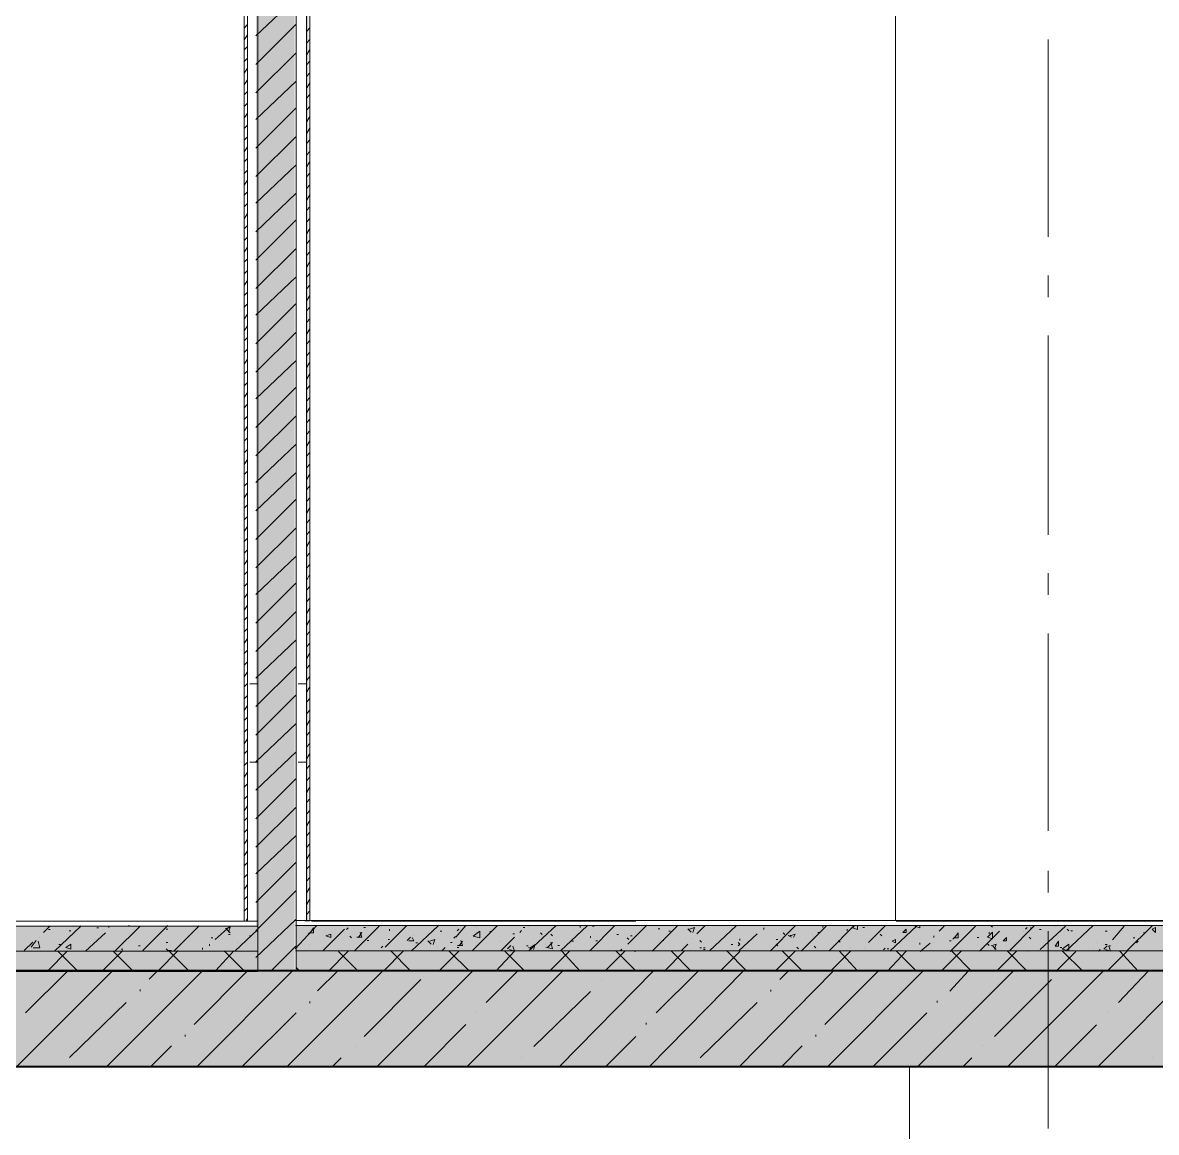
# Model space of a CAD drawing. Header units: millimetres. Extents: x -135211 to 49383, y -8033 to 228499.
# Drawn here: x -20539 to -17669, y 48117 to 50926 of the extents above; entities that cross this region are included whole.
import ezdxf

# ---------------------------------------------------------------- set-up
doc = ezdxf.new("R2010")
doc.units = ezdxf.units.MM
doc.layers.add('PDF _Геометрия', color=7, linetype='Continuous', true_color=0x1d1d1d)
doc.layers.add('PDF _Сплошная заливка', color=7, linetype='Continuous', true_color=0xffffff)

msp = doc.modelspace()

# ---------------------------------------------------------------- hatches: boundary and pattern name
at = {"layer": 'PDF _Сплошная заливка', "transparency": 33554559}
h = msp.add_hatch(color=256, dxfattribs=at)
h.paths.add_polyline_path([(-19977.2, 52044.5), (-19977.2, 52534), (-19978.2, 52534), (-19978.2, 52044.5)])
h.paths.add_polyline_path([(-19977.2, 51845.5), (-19978.2, 51845.5), (-19978.2, 48653.8), (-19977.2, 48653.8)])
h = msp.add_hatch(color=256, dxfattribs=at)
h.paths.add_polyline_path([(-19850.3, 52044.5), (-19850.3, 52534.8), (-19948.6, 52534.8), (-19948.6, 52044.5)])
h.paths.add_polyline_path([(-19850.3, 51845.5), (-19948.6, 51845.5), (-19948.6, 48526.8), (-19850.3, 48526.8)])
h = msp.add_hatch(color=256, dxfattribs=at)
h.paths.add_polyline_path([(-19816.4, 52044.5), (-19816.4, 52534.6), (-19820.3, 52534.6), (-19820.3, 52044.5)])
h.paths.add_polyline_path([(-19816.4, 51845.5), (-19820.3, 51845.5), (-19820.3, 48653.8), (-19816.4, 48653.8)])
h = msp.add_hatch(color=256, dxfattribs=at)
h.paths.add_polyline_path([(-65546.2, 48285.5), (-65546.2, 48526.4), (-101294, 48526.4), (-101294, 48285.5)])
h.paths.add_polyline_path([(146.8, 48285.5), (146.8, 48526.4), (-22999.7, 48526.4), (-22999.7, 48285.5)])
h.paths.add_polyline_path([(-23351, 48285.5), (-23351, 48526.4), (-26352.2, 48526.4), (-26352.2, 48285.5)])
h.paths.add_polyline_path([(-26398.8, 48285.5), (-26398.8, 48526.4), (-44097.3, 48526.4), (-44097.3, 48285.5)])
h.paths.add_polyline_path([(-45350.3, 48285.5), (-45350.3, 48526.4), (-50899.8, 48526.4), (-50899.8, 48285.5)])
h.paths.add_polyline_path([(-50950.6, 48285.5), (-50950.6, 48526.4), (-65296.5, 48526.4), (-65296.5, 48285.5)])

# ---------------------------------------------------------------- linework, layer by layer
at = {"layer": 'PDF _Геометрия', "color": 7, "lineweight": 9}
for points in [[(-19964.4, 52123.1), (-19943.6, 52123.1), (-19943.6, 52533.8), (-19943.6, 52042.7), (-19943.6, 51843.7), (-19943.6, 48524.8), (-22894, 48524.8)], [(-21925.8, 48652.1), (-19978.7, 48652.1), (-19978.7, 51844), (-19978.7, 52043), (-19978.7, 52534.1), (-22857.3, 52534.1)], [(-19841.6, 52533.8), (-19820.7, 52533.8), (-19820.7, 52042.7), (-19820.7, 51843.8), (-19820.7, 48651.8), (-19820.7, 50751.5), (-19820.7, 48651.8)], [(-18329.1, 52534.4), (-18329.1, 48652.4)], [(-18328, 48652.3), (-9607.8, 48652.3), (-9607.8, 52534.2), (-18328, 52534.2)], [(149, 51904.4), (149, 50981.6), (149, 48653.3), (149, 48640.7), (-19848.8, 48640.7)], [(-19978.2, 48652), (-19969.9, 48652), (-19969.9, 51843.9), (-19978.2, 51843.9)], [(-19974.1, 48653.1), (-19969.9, 48653.1), (-19969.9, 51844.8), (-19974.1, 51844.8)], [(-19948.6, 48526), (-19847.1, 48526), (-19847.1, 51844.9), (-19948.6, 51844.9), (-19847.1, 51844.9)], [(-19824.9, 48652.8), (-19820.7, 48652.8), (-19820.7, 51844.7), (-19824.9, 51844.7)], [(-19820.3, 48652.7), (-19812, 48652.7), (-19812, 51844.6), (-19820.3, 51844.6)], [(-17943.1, 50383.7), (-17943.1, 50883.2)], [(-19847.1, 49554.7), (-19847.1, 50752.7), (-19847.1, 48653), (-19847.1, 48640.3), (-19847.1, 48576.8), (-19847.1, 48526)], [(-17943.1, 50231.3), (-17943.1, 50286.3)], [(-17943.1, 49630.2), (-17943.1, 50133.9)], [(-17943.1, 49477.8), (-17943.1, 49532.8)], [(-17943.1, 48880.9), (-17943.1, 49380.4)], [(-19943.6, 49252.9), (-19964.4, 49252.9)], [(-19820.7, 49252.9), (-19841.6, 49252.9)], [(-17943.1, 48724.2), (-17943.1, 48779.2)], [(-19943.6, 48524.8), (-19943.6, 48575.6), (-19943.6, 48639.1), (-19943.6, 48651.8), (-22894, 48651.8)], [(149, 48653.3), (-19848.8, 48653.3)], [(-19808.5, 48651.9), (-18987.2, 48651.9)], [(-19943.6, 48639.1), (-22894, 48639.1)], [(-19848.8, 48526.4), (149, 48526.4), (149, 48577.2), (149, 48640.7)], [(-17943.1, 48127.3), (-17943.1, 48626.9)], [(-19943.6, 48575.6), (-22894, 48575.6)], [(149, 48577.2), (-19848.8, 48577.2)], [(-22895.5, 47873.2), (-18294, 47873.2), (-18294, 48283.9), (-18294, 45155.4), (-22895.5, 45155.4)], [(-18294, 48283.9), (-22895.5, 48283.9)]]:
    msp.add_lwpolyline(points, dxfattribs=at)
at = {"layer": 'PDF _Геометрия', "lineweight": 9}
for points in [[(-19948.6, 50892.4), (-19847.1, 50989.7)], [(-19948.6, 50820.4), (-19847.1, 50922)], [(-19948.6, 50748.5), (-19847.1, 50850.1)], [(-19948.6, 50680.7), (-19847.1, 50778.1)], [(-19948.6, 50608.8), (-19847.1, 50710.4)], [(-19948.6, 50536.8), (-19847.1, 50638.4)], [(-19948.6, 50469), (-19847.1, 50566.4)], [(-19948.6, 50397.1), (-19847.1, 50494.5)], [(-19948.6, 50325.1), (-19847.1, 50426.7)], [(-19948.6, 50253.2), (-19847.1, 50354.8)], [(-19948.6, 50185.4), (-19847.1, 50282.8)], [(-19948.6, 50113.4), (-19847.1, 50215.1)], [(-19948.6, 50041.5), (-19847.1, 50143.1)], [(-19948.6, 49973.8), (-19847.1, 50071.2)], [(-19948.6, 49901.8), (-19847.1, 50003.4)], [(-19948.6, 49829.8), (-19847.1, 49931.4)], [(-19948.6, 49762.1), (-19847.1, 49859.5)], [(-19948.6, 49690.2), (-19847.1, 49787.5)], [(-19948.6, 49618.2), (-19847.1, 49719.8)], [(-19948.6, 49546.2), (-19847.1, 49647.8)], [(-19948.6, 49478.5), (-19847.1, 49575.9)], [(-19948.6, 49406.5), (-19847.1, 49508.1)], [(-19948.6, 49334.6), (-19847.1, 49436.1)], [(-19948.6, 49266.9), (-19847.1, 49364.2)], [(-19948.6, 49194.9), (-19847.1, 49296.5)], [(-19948.6, 49122.9), (-19847.1, 49224.5)], [(-19948.6, 49055.2), (-19847.1, 49152.5)], [(-19948.6, 48983.2), (-19847.1, 49080.5)], [(-19948.6, 48911.3), (-19847.1, 49012.9)], [(-19948.6, 48839.3), (-19847.1, 48940.9)], [(-19948.6, 48771.5), (-19847.1, 48868.9)], [(-19948.6, 48699.6), (-19847.1, 48801.2)], [(-19948.6, 48627.7), (-19847.1, 48729.2)], [(-19948.6, 48559.9), (-19847.1, 48657.3)], [(-20486.6, 48623.5), (-20470, 48640.5)], [(-20474.2, 48631), (-20470, 48631)], [(-20458.9, 48576.3), (-20391, 48639.8)], [(-20421.5, 48627.3), (-20417.4, 48627.3)], [(-20351.3, 48635.2), (-20347.2, 48635.2)], [(-20320.9, 48636), (-20320.9, 48640.2)], [(-20305.6, 48576.1), (-20241.9, 48639.5)], [(-20272.4, 48639.8), (-20268.2, 48639.8)], [(-20268.2, 48639.8), (-20268.2, 48639.8)], [(-20235.5, 48577.5), (-20171.7, 48641)], [(-20175.9, 48631.5), (-20171.7, 48631.5)], [(-20155.9, 48576.8), (-20092.7, 48640.3)], [(-20052, 48605.8), (-20013.8, 48639.7)], [(-20026.3, 48632.2), (-20013.8, 48636.5), (-20017.9, 48623.8)], [(-20022.1, 48631.2), (-20013.8, 48622.8)], [(-20002.6, 48575.6), (-19943.6, 48630.7)], [(-19947.7, 48626.4), (-19943.6, 48626.4)], [(-19849.4, 48581.7), (-19794.4, 48640.9)], [(-19816.1, 48618.9), (-19812, 48623.1)], [(-19779.2, 48576.8), (-19724.2, 48631.8)], [(-19772.3, 48640.7), (-19768.1, 48640.7)], [(-19719.6, 48630.8), (-19715.4, 48634.9)], [(-19699.9, 48576.1), (-19636.5, 48639.5)], [(-19692.9, 48611.3), (-19680.3, 48611.3), (-19684.5, 48624)], [(-19688.7, 48610.3), (-19680.3, 48623)], [(-19675.7, 48635.6), (-19671.6, 48635.6)], [(-19621.4, 48586), (-19566.3, 48641)], [(-19610.2, 48631.9), (-19610.2, 48627.7)], [(-19575.1, 48630.6), (-19575.1, 48630.6)], [(-19555, 48576.8), (-19487.3, 48640.4)], [(-19482.7, 48626.5), (-19478.5, 48626.5)], [(-19442.3, 48611.2), (-19417.1, 48640.8)], [(-19438.9, 48627.2), (-19434.7, 48631.4)], [(-19401.7, 48576.6), (-19338.2, 48640.1)], [(-19390.8, 48635.3), (-19390.8, 48635.3)], [(-19390.8, 48623.6), (-19390.8, 48623.6)], [(-19355.7, 48622.3), (-19355.7, 48626.5)], [(-19280.9, 48623.6), (-19276.7, 48627.9)], [(-19272.2, 48636.3), (-19268, 48636.3)], [(-19259.2, 48639.4), (-19259.2, 48639.4)], [(-19256.9, 48577.4), (-19189, 48640.9)], [(-19177.9, 48576.7), (-19110, 48640.2)], [(-19127.6, 48640.4), (-19127.6, 48636.2)], [(-19103.6, 48577.2), (-19039.8, 48640.6)], [(-19096.7, 48639.1), (-19092.5, 48639.1)], [(-19092.5, 48639.1), (-19092.5, 48639.1)], [(-19007.1, 48593.4), (-18960.9, 48640)], [(-18945.7, 48575.8), (-18881.9, 48639.3)], [(-18930, 48632.2), (-18925.8, 48632.2)], [(-18903.7, 48626.8), (-18899.5, 48626.8)], [(-18855.2, 48632.6), (-18846.8, 48624.1)], [(-18850.7, 48631.5), (-18838, 48635.7), (-18842.2, 48623)], [(-18832.8, 48619.6), (-18811.7, 48640.7)], [(-18811.7, 48639.7), (-18811.7, 48639.7)], [(-18800.2, 48576.6), (-18732.8, 48640.1)], [(-18662.6, 48631), (-18662.6, 48635.3)], [(-18646.9, 48576.3), (-18583.6, 48639.8)], [(-18568, 48575.7), (-18504.6, 48639.2)], [(-18526.4, 48623.4), (-18522.2, 48623.4)], [(-18513.4, 48640.3), (-18513.4, 48636.1)], [(-18497.8, 48577.1), (-18434.4, 48640.6)], [(-18452, 48627.1), (-18452, 48631.3)], [(-18438.7, 48635.4), (-18434.4, 48639.6)], [(-18438.3, 48635.3), (-18425.7, 48631.1), (-18425.7, 48639.5)], [(-18412.3, 48636.2), (-18408.1, 48636.2)], [(-18397.7, 48597.6), (-18355.5, 48640)], [(-18344.2, 48575.8), (-18276.5, 48639.3)], [(-18285.3, 48640.4), (-18285.3, 48640.4)], [(-18280.4, 48639.2), (-18267.7, 48635), (-18267.7, 48639.2)], [(-18259, 48634.9), (-18259, 48634.9)], [(-18219, 48627), (-18206.3, 48639.7)], [(-18190.9, 48575.5), (-18127.3, 48639.1)], [(-18116.8, 48576.1), (-18065.9, 48626.8)], [(-18092.2, 48619.6), (-18092.2, 48623.9)], [(-18087.7, 48640.7), (-18083.5, 48636.5)], [(-18057.1, 48640.5), (-18057.1, 48640.5)], [(-18041.8, 48576.3), (-17978.2, 48639.8)], [(-18004.5, 48626.4), (-18004.5, 48626.4)], [(-18000, 48631.5), (-17995.7, 48635.8)], [(-17987, 48635.7), (-17987, 48631.4)], [(-17964.9, 48631.2), (-17960.6, 48631.2)], [(-17962.9, 48579.9), (-17899.2, 48639.2)], [(-17925.5, 48639.4), (-17925.5, 48639.4)], [(-17925.5, 48639.4), (-17925.5, 48639.4)], [(-17897, 48577.1), (-17829, 48640.6)], [(-17894.7, 48631.7), (-17890.4, 48627.4)], [(-17885.9, 48627.3), (-17881.7, 48627.3)], [(-17798.2, 48626.6), (-17793.9, 48626.6)], [(-17779.8, 48605.1), (-17750.1, 48638.9)], [(-17743.7, 48576.9), (-17679.9, 48640.3)], [(-17701.7, 48622.6), (-17697.4, 48622.6)], [(-20535.3, 48577.4), (-20513.9, 48598.5)], [(-20517.6, 48585.8), (-20505.1, 48602.7)], [(-20512.9, 48584.7), (-20496.3, 48584.7), (-20500.5, 48601.6)], [(-20496.3, 48610), (-20496.3, 48610)], [(-20461.2, 48622.4), (-20461.2, 48622.4)], [(-20380.2, 48575.8), (-20329.6, 48622.3)], [(-20355.9, 48605.7), (-20355.9, 48605.7)], [(-20268.2, 48619.7), (-20268.2, 48619.7)], [(-20175.9, 48597.7), (-20171.7, 48597.7)], [(-20066.4, 48597.8), (-20066.4, 48597.8)], [(-20061.8, 48609.4), (-20057.6, 48609.4)], [(-20017.9, 48618.6), (-20013.8, 48618.6)], [(-19996.2, 48598.3), (-19996.2, 48598.3)], [(-19965.3, 48614.9), (-19961.1, 48614.9)], [(-19710.8, 48613.7), (-19706.7, 48609.5)], [(-19667, 48602.7), (-19662.8, 48602.7)], [(-19614.3, 48605.5), (-19610.2, 48605.5)], [(-19565.9, 48602.8), (-19557.5, 48611.3)], [(-19561.3, 48601.8), (-19548.7, 48601.8), (-19552.9, 48610.2)], [(-19548.7, 48614.5), (-19548.7, 48614.5)], [(-19544.1, 48597.4), (-19540, 48597.4)], [(-19513.2, 48602.4), (-19504.9, 48594)], [(-19508.6, 48601.3), (-19496.1, 48605.5), (-19500.3, 48592.8)], [(-19456.4, 48597.7), (-19452.2, 48597.7)], [(-19447.6, 48609.3), (-19443.4, 48613.5)], [(-19438.5, 48590), (-19425.9, 48590), (-19430.1, 48602.7)], [(-19434.3, 48589.1), (-19425.9, 48601.7)], [(-19329.4, 48600.9), (-19329.4, 48600.9)], [(-19327.8, 48577.3), (-19294.3, 48611.1)], [(-19298.5, 48619.6), (-19294.3, 48619.6)], [(-19228.3, 48622.2), (-19224.1, 48618)], [(-19214.6, 48586), (-19197.8, 48581.7), (-19202, 48598.6)], [(-19210.4, 48584.9), (-19197.8, 48597.6)], [(-19202, 48618.8), (-19197.8, 48614.6)], [(-19149.3, 48601.4), (-19145.1, 48601.4)], [(-19101.3, 48613.7), (-19101.3, 48609.5)], [(-19087.9, 48601.9), (-19083.7, 48601.9)], [(-19035.3, 48618.4), (-19031.1, 48618.4)], [(-19008.9, 48609.7), (-19004.7, 48605.4)], [(-19000.2, 48614.9), (-18996, 48614.9)], [(-18987.2, 48622.2), (-18987.2, 48622.2)], [(-18917, 48606.8), (-18917, 48602.5)], [(-18846.8, 48607.2), (-18846.8, 48607.2)], [(-18824.7, 48602.8), (-18820.5, 48598.5)], [(-18728.2, 48589.2), (-18724, 48593.4), (-18728.2, 48597.7)], [(-18726.5, 48577.1), (-18680.1, 48619.5)], [(-18724, 48607.2), (-18724, 48602.9)], [(-18614.1, 48622.1), (-18609.9, 48617.9)], [(-18600.8, 48615.5), (-18592.4, 48611.3)], [(-18596.6, 48615.5), (-18592.4, 48615.5)], [(-18596.2, 48614.5), (-18583.6, 48618.7), (-18587.8, 48610.2)], [(-18539.7, 48618.3), (-18539.7, 48618.3)], [(-18473.8, 48602.8), (-18469.5, 48598.6)], [(-18368.5, 48618.9), (-18364.2, 48614.6)], [(-18267.7, 48592.6), (-18267.7, 48596.9)], [(-18266.8, 48575.5), (-18241.4, 48596.6)], [(-18232.6, 48610.3), (-18232.6, 48614.6)], [(-18232.6, 48597.6), (-18232.6, 48597.6)], [(-18193, 48602.5), (-18188.8, 48602.5)], [(-18184.2, 48606.7), (-18180, 48610.9)], [(-18122.8, 48610.4), (-18118.6, 48610.4)], [(-18096.5, 48594.2), (-18092.2, 48590)], [(-18087.4, 48589.9), (-18074.7, 48594), (-18078.9, 48581.4)], [(-17991.2, 48611.3), (-17987, 48607)], [(-17820.3, 48598.2), (-17820.3, 48598.2)], [(-17728, 48610.1), (-17723.7, 48610.1)], [(-17719.2, 48597.3), (-17715, 48601.5)], [(-20476.6, 48525.8), (-20426.1, 48576.6)], [(-20470, 48577), (-20470, 48577)], [(-20399.8, 48525.6), (-20450.3, 48576.4)], [(-20447.8, 48592.6), (-20443.7, 48592.6)], [(-20336.3, 48526.7), (-20285.8, 48577.5)], [(-20259.4, 48525.5), (-20310, 48576.2)], [(-20289.9, 48580.7), (-20285.8, 48580.7)], [(-20246, 48589.8), (-20241.9, 48589.8)], [(-20196, 48526.5), (-20145.4, 48577.3)], [(-20175.9, 48581.7), (-20171.7, 48577.5)], [(-20171.2, 48577.5), (-20162.9, 48577.5)], [(-20119, 48526.3), (-20169.7, 48577.1)], [(-20162.9, 48577.5), (-20162.9, 48577.5)], [(-20084, 48580), (-20084, 48584.2)], [(-20079.3, 48575.7), (-20075.2, 48575.7)], [(-20066.4, 48589.3), (-20066.4, 48593.6)], [(-20051.5, 48526.3), (-20005, 48577.1)], [(-19978.7, 48526.1), (-20029.4, 48576.9)], [(-19910.3, 48526), (-19847.1, 48589.5)], [(-19842.4, 48576.8), (-19838.3, 48576.8)], [(-19812, 48592.4), (-19812, 48592.4)], [(-19776.9, 48585.7), (-19776.9, 48585.7)], [(-19766.3, 48524.9), (-19715.4, 48575.7)], [(-19689.1, 48524.7), (-19740, 48575.5)], [(-19724.2, 48576.8), (-19724.2, 48576.8)], [(-19631.9, 48584.5), (-19627.7, 48588.7)], [(-19625.9, 48525.8), (-19575.1, 48576.5)], [(-19557.5, 48526.6), (-19608.4, 48577.5)], [(-19485.6, 48525.6), (-19434.7, 48576.4)], [(-19478.1, 48576.7), (-19469.8, 48585.1)], [(-19408.4, 48525.4), (-19459.3, 48576.2)], [(-19438.9, 48584.9), (-19434.7, 48584.9)], [(-19341.1, 48525.4), (-19294.3, 48576.2), (-19306.9, 48580.5)], [(-19268, 48525.2), (-19319, 48576)], [(-19311.5, 48581.6), (-19303.1, 48590)], [(-19294.3, 48576.2), (-19298.5, 48588.9)], [(-19268, 48576), (-19268, 48576)], [(-19263.4, 48589.6), (-19259.2, 48589.6)], [(-19258.8, 48585.4), (-19250.4, 48581.1)], [(-19254.2, 48584.3), (-19241.6, 48592.7), (-19245.8, 48580)], [(-19215.3, 48593.5), (-19215.3, 48593.5)], [(-19205, 48526.3), (-19153.9, 48577.1)], [(-19184.4, 48590), (-19180.2, 48590)], [(-19175.6, 48577.2), (-19171.5, 48577.2)], [(-19127.6, 48525), (-19174.5, 48575.8)], [(-19171.5, 48577.2), (-19171.5, 48577.2)], [(-19064.7, 48526.1), (-19013.5, 48576.9)], [(-18987.2, 48525.9), (-19037.7, 48576.7)], [(-19026.5, 48577), (-19022.3, 48581.2)], [(-18991.4, 48575.7), (-18987.2, 48575.7)], [(-18987.2, 48575.7), (-18987.2, 48575.7)], [(-18914.9, 48524.8), (-18864.4, 48575.7)], [(-18846.8, 48525.7), (-18897.3, 48576.5)], [(-18872.4, 48576.6), (-18855.6, 48593.6)], [(-18859.8, 48576.6), (-18855.6, 48576.6)], [(-18824.7, 48584.8), (-18820.5, 48584.8)], [(-18815.9, 48584.7), (-18811.7, 48584.7)], [(-18815.9, 48580.4), (-18811.7, 48580.4)], [(-18774.5, 48524.7), (-18724, 48575.5)], [(-18706.4, 48526.6), (-18757, 48577.4)], [(-18745.7, 48592.6), (-18741.5, 48592.6)], [(-18634.2, 48525.6), (-18583.6, 48576.3)], [(-18631.7, 48593.7), (-18627.5, 48589.4)], [(-18566, 48526.4), (-18616.7, 48577.2)], [(-18579, 48585.8), (-18574.8, 48581.6)], [(-18535.2, 48588.6), (-18530.9, 48584.4)], [(-18493.9, 48525.4), (-18443.2, 48576.2)], [(-18425.7, 48526.2), (-18472.1, 48577.1)], [(-18443.2, 48585.6), (-18443.2, 48585.6)], [(-18408.1, 48584.3), (-18408.1, 48584.3)], [(-18359.7, 48579.7), (-18355.5, 48583.9)], [(-18349.3, 48525.2), (-18302.8, 48576)], [(-18276.5, 48525), (-18327.3, 48575.8)], [(-18250.2, 48576.6), (-18250.2, 48576.6)], [(-18213.3, 48526), (-18162.4, 48576.9)], [(-18136.1, 48524.8), (-18186.9, 48575.7)], [(-18083.2, 48588.8), (-18074.7, 48580.3)], [(-18072.9, 48525.9), (-18022.1, 48576.7)], [(-17995.7, 48525.7), (-18046.6, 48576.5)], [(-17995.7, 48575.5), (-17995.7, 48575.5)], [(-17923.8, 48524.7), (-17872.9, 48575.5)], [(-17912.2, 48585.3), (-17908, 48585.3)], [(-17855.3, 48525.5), (-17906.3, 48576.3)], [(-17829, 48584.6), (-17829, 48584.6)], [(-17828.7, 48577), (-17820.3, 48577)], [(-17820.3, 48577), (-17820.3, 48577)], [(-17815.8, 48284.9), (-17574.6, 48526.2), (-17625.7, 48577)], [(-17815.7, 48575.9), (-17811.5, 48580.2)], [(-17802.4, 48581), (-17793.9, 48589.5)], [(-17798.2, 48592.8), (-17793.9, 48592.8)], [(-17797.9, 48580), (-17785.2, 48575.7), (-17789.4, 48588.4)], [(-17792.3, 48526.6), (-17741.3, 48577.4)], [(-17789.4, 48589.4), (-17785.2, 48589.4)], [(-17715, 48525.4), (-17761.7, 48576.2)], [(-20553.1, 48284.6), (-20312.1, 48525.9)], [(-20532, 48420), (-20426.1, 48525.8)], [(-20325.5, 48284.7), (-20084, 48526)], [(-20219.5, 48504.8), (-20198, 48525.9)], [(-20105.4, 48390.6), (-19969.9, 48526.1)], [(-20097.1, 48284.8), (-19855.8, 48526.1)], [(-19868.8, 48284.9), (-19627.7, 48526.2)], [(-19838.3, 48525.9), (-19846.6, 48534.4)], [(-19792.6, 48475.3), (-19741.8, 48526.2)], [(-19641.2, 48285.1), (-19399.6, 48526.4)], [(-19412.8, 48285.1), (-19171.5, 48526.4)], [(-19365.9, 48445.9), (-19285.5, 48526.4)], [(-19180.3, 48284.3), (-18943.3, 48525.5)], [(-18952.6, 48284.4), (-18715.2, 48525.6)], [(-18935.2, 48419.8), (-18829.3, 48525.6)], [(-18724.3, 48284.5), (-18487.1, 48525.8)], [(-18622.2, 48504.5), (-18601.1, 48525.7)], [(-18508.3, 48390.4), (-18373, 48525.8)], [(-18500.1, 48284.6), (-18259, 48525.9)], [(-18271.8, 48284.7), (-18030.8, 48526)], [(-18191.5, 48475.1), (-18144.9, 48525.9)], [(-18044.1, 48284.8), (-17802.7, 48526.1)], [(-17765.2, 48445.8), (-17688.6, 48526.1)], [(-19674.9, 48360.3), (-19531.2, 48504.2)], [(-19074.9, 48504.5), (-19074.9, 48504.5)], [(-18078.6, 48360.1), (-17934.3, 48504)], [(-20241.9, 48474.5), (-20241.9, 48478.7)], [(-19245.5, 48334.3), (-19101.3, 48474)], [(-18645, 48474.3), (-18645, 48478.5)], [(-18223.9, 48446.1), (-18223.9, 48450.4)], [(-20421.1, 48306.5), (-20277, 48446.2)], [(-19812, 48444.3), (-19812, 48448.5)], [(-18824.1, 48306.2), (-18680.1, 48446)], [(-19982.7, 48284.7), (-19847.1, 48420.2)], [(-19390.8, 48420.4), (-19390.8, 48420.4)], [(-18960.9, 48390.2), (-18960.9, 48394.4)], [(-18385.6, 48284.5), (-18250.2, 48420)], [(-17793.9, 48420.2), (-17793.9, 48420.2)], [(-20127.8, 48360.2), (-20127.8, 48364.5)], [(-19523.2, 48284.2), (-19417.1, 48390)], [(-18530.9, 48360), (-18530.9, 48364.3)], [(-17925.7, 48284), (-17820.3, 48389.8)], [(-20213.5, 48285.4), (-20162.9, 48336.2)], [(-19063.6, 48283.6), (-18987.2, 48359.8)], [(-18616.7, 48285.1), (-18566, 48336)], [(-18109.8, 48336.1), (-18109.8, 48336.1)], [(-19697.9, 48334.2), (-19697.9, 48334.2)], [(-19753.9, 48284.8), (-19733, 48305.9)], [(-19276.7, 48306.2), (-19276.7, 48306.2)], [(-18157.3, 48284.6), (-18136.1, 48305.7)], [(-17679.9, 48305.9), (-17679.9, 48305.9)]]:
    msp.add_lwpolyline(points, dxfattribs=at)
at = {"layer": 'PDF _Геометрия', "color": 252, "lineweight": 9, "true_color": 0x878787}
for points in [[(-19978.2, 50912.6), (-19969.9, 50921.1)], [(-19978.2, 50883), (-19969.9, 50895.7)], [(-19820.3, 50904.8), (-19812, 50913.3)], [(-19978.2, 50857.6), (-19969.9, 50866.1)], [(-19820.3, 50875.2), (-19812, 50883.7)], [(-19978.2, 50827.9), (-19969.9, 50836.4)], [(-19820.3, 50845.5), (-19812, 50858.2)], [(-19978.2, 50798.3), (-19969.9, 50811)], [(-19820.3, 50820.2), (-19812, 50828.6)], [(-19978.2, 50768.7), (-19969.9, 50781.4)], [(-19820.3, 50790.5), (-19812, 50799)], [(-19978.2, 50743.3), (-19969.9, 50751.7)], [(-19820.3, 50760.9), (-19812, 50773.5)], [(-19978.2, 50713.7), (-19969.9, 50722.1)], [(-19820.3, 50735.5), (-19812, 50744)], [(-19978.2, 50684), (-19969.9, 50696.7)], [(-19820.3, 50705.9), (-19812, 50714.3)], [(-19978.2, 50658.6), (-19969.9, 50667.1)], [(-19820.3, 50676.2), (-19812, 50688.9)], [(-19978.2, 50629), (-19969.9, 50637.4)], [(-19820.3, 50646.6), (-19812, 50659.3)], [(-19978.2, 50599.4), (-19969.9, 50612.1)], [(-19820.3, 50621.2), (-19812, 50629.7)], [(-19978.2, 50573.9), (-19969.9, 50582.4)], [(-19820.3, 50591.6), (-19812, 50600)], [(-19820.3, 50561.9), (-19812, 50574.6)], [(-19978.2, 50544.4), (-19969.9, 50552.8)], [(-19978.2, 50514.7), (-19969.9, 50527.4)], [(-19820.3, 50536.5), (-19812, 50545)], [(-19978.2, 50489.3), (-19969.9, 50497.7)], [(-19820.3, 50506.9), (-19812, 50515.4)], [(-19820.3, 50477.3), (-19812, 50490)], [(-19978.2, 50459.7), (-19969.9, 50468.1)], [(-19820.3, 50451.9), (-19812, 50460.3)], [(-19978.2, 50430), (-19969.9, 50442.7)], [(-19978.2, 50404.6), (-19969.9, 50413.1)], [(-19820.3, 50422.2), (-19812, 50430.7)], [(-19820.3, 50392.6), (-19812, 50405.2)], [(-19978.2, 50375), (-19969.9, 50383.5)], [(-19820.3, 50367.2), (-19812, 50375.7)], [(-19978.2, 50345.4), (-19969.9, 50358)], [(-19820.3, 50337.6), (-19812, 50346)], [(-19978.2, 50320), (-19969.9, 50328.4)], [(-19820.3, 50307.9), (-19812, 50320.6)], [(-19978.2, 50290.3), (-19969.9, 50298.8)], [(-19820.3, 50282.5), (-19812, 50291)], [(-19978.2, 50260.7), (-19969.9, 50273.4)], [(-19820.3, 50252.9), (-19812, 50261.4)], [(-19978.2, 50235.3), (-19969.9, 50243.7)], [(-19820.3, 50223.3), (-19812, 50235.9)], [(-19978.2, 50205.7), (-19969.9, 50214.1)], [(-19820.3, 50197.9), (-19812, 50206.4)], [(-19978.2, 50176), (-19969.9, 50188.7)], [(-19820.3, 50168.2), (-19812, 50176.7)], [(-19978.2, 50146.4), (-19969.9, 50159.1)], [(-19820.3, 50138.6), (-19812, 50151.3)], [(-19978.2, 50121), (-19969.9, 50129.5)], [(-19820.3, 50113.2), (-19812, 50121.7)], [(-19978.2, 50091.3), (-19969.9, 50099.8)], [(-19820.3, 50083.6), (-19812, 50092.1)], [(-19978.2, 50061.7), (-19969.9, 50074.4)], [(-19820.3, 50053.9), (-19812, 50066.6)], [(-19978.2, 50036.3), (-19969.9, 50044.8)], [(-19820.3, 50024.3), (-19812, 50037)], [(-19978.2, 50006.7), (-19969.9, 50015.1)], [(-19820.3, 49998.9), (-19812, 50007.4)], [(-19978.2, 49977), (-19969.9, 49989.8)], [(-19820.3, 49969.3), (-19812, 49977.8)], [(-19978.2, 49951.6), (-19969.9, 49960.1)], [(-19820.3, 49939.6), (-19812, 49952.3)], [(-19978.2, 49922), (-19969.9, 49930.5)], [(-19820.3, 49914.2), (-19812, 49922.7)], [(-19978.2, 49892.4), (-19969.9, 49905.1)], [(-19820.3, 49884.6), (-19812, 49893.1)], [(-19978.2, 49867), (-19969.9, 49875.5)], [(-19820.3, 49855), (-19812, 49867.6)], [(-19978.2, 49837.3), (-19969.9, 49845.8)], [(-19820.3, 49829.6), (-19812, 49838.1)], [(-19978.2, 49807.7), (-19969.9, 49820.4)], [(-19820.3, 49799.9), (-19812, 49808.4)], [(-19978.2, 49782.3), (-19969.9, 49790.8)], [(-19820.3, 49770.3), (-19812, 49783)], [(-19978.2, 49752.7), (-19969.9, 49761.1)], [(-19820.3, 49744.9), (-19812, 49753.4)], [(-19978.2, 49723.1), (-19969.9, 49735.8)], [(-19820.3, 49715.3), (-19812, 49723.8)], [(-19978.2, 49697.6), (-19969.9, 49706.1)], [(-19820.3, 49685.6), (-19812, 49698.3)], [(-19978.2, 49668), (-19969.9, 49676.5)], [(-19820.3, 49660.2), (-19812, 49668.7)], [(-19978.2, 49638.4), (-19969.9, 49651.1)], [(-19820.3, 49630.6), (-19812, 49639.1)], [(-19978.2, 49613), (-19969.9, 49621.4)], [(-19820.3, 49601), (-19812, 49613.6)], [(-19978.2, 49583.4), (-19969.9, 49591.8)], [(-19820.3, 49575.6), (-19812, 49584.1)], [(-19978.2, 49553.7), (-19969.9, 49566.4)], [(-19820.3, 49545.9), (-19812, 49554.4)], [(-19978.2, 49528.3), (-19969.9, 49536.8)], [(-19820.3, 49516.3), (-19812, 49529)], [(-19978.2, 49498.7), (-19969.9, 49507.1)], [(-19820.3, 49490.9), (-19812, 49499.4)], [(-19978.2, 49469.1), (-19969.9, 49481.7)], [(-19820.3, 49461.3), (-19812, 49469.8)], [(-19978.2, 49439.4), (-19969.9, 49452.1)], [(-19820.3, 49431.6), (-19812, 49444.3)], [(-19978.2, 49414), (-19969.9, 49422.5)], [(-19820.3, 49402), (-19812, 49414.7)], [(-19978.2, 49384.4), (-19969.9, 49392.9)], [(-19820.3, 49376.6), (-19812, 49385.1)], [(-19978.2, 49354.7), (-19969.9, 49367.4)], [(-19820.3, 49347), (-19812, 49355.5)], [(-19978.2, 49329.4), (-19969.9, 49337.8)], [(-19820.3, 49317.3), (-19812, 49330)], [(-19978.2, 49299.7), (-19969.9, 49308.2)], [(-19978.2, 49270.1), (-19969.9, 49282.8)], [(-19820.3, 49292), (-19812, 49300.4)], [(-19820.3, 49262.3), (-19812, 49270.8)], [(-19978.2, 49244.7), (-19969.9, 49253.2)], [(-19820.3, 49232.7), (-19812, 49245.3)], [(-19978.2, 49215), (-19969.9, 49223.5)], [(-19978.2, 49185.4), (-19969.9, 49198.1)], [(-19820.3, 49207.3), (-19812, 49215.8)], [(-19978.2, 49160), (-19969.9, 49168.5)], [(-19820.3, 49177.7), (-19812, 49186.1)], [(-19820.3, 49148), (-19812, 49160.7)], [(-19978.2, 49130.4), (-19969.9, 49138.9)], [(-19978.2, 49100.7), (-19969.9, 49113.5)], [(-19820.3, 49122.6), (-19812, 49131.1)], [(-19978.2, 49075.3), (-19969.9, 49083.8)], [(-19820.3, 49093), (-19812, 49101.5)], [(-19978.2, 49045.7), (-19969.9, 49054.2)], [(-19820.3, 49063.4), (-19812, 49076)], [(-19978.2, 49016.1), (-19969.9, 49028.8)], [(-19820.3, 49038), (-19812, 49046.4)], [(-19978.2, 48990.7), (-19969.9, 48999.2)], [(-19820.3, 49008.3), (-19812, 49016.8)], [(-19978.2, 48961), (-19969.9, 48969.5)], [(-19820.3, 48978.7), (-19812, 48991.4)], [(-19978.2, 48931.4), (-19969.9, 48944.1)], [(-19820.3, 48953.3), (-19812, 48961.8)], [(-19978.2, 48906), (-19969.9, 48914.5)], [(-19820.3, 48923.7), (-19812, 48932.1)], [(-19978.2, 48876.4), (-19969.9, 48884.8)], [(-19820.3, 48894), (-19812, 48906.7)], [(-19978.2, 48846.8), (-19969.9, 48859.5)], [(-19820.3, 48868.6), (-19812, 48877.1)], [(-19978.2, 48817.1), (-19969.9, 48829.8)], [(-19820.3, 48839), (-19812, 48847.5)], [(-19978.2, 48791.7), (-19969.9, 48800.2)], [(-19820.3, 48809.4), (-19812, 48822)], [(-19978.2, 48762.1), (-19969.9, 48770.5)], [(-19820.3, 48784), (-19812, 48792.4)], [(-19978.2, 48732.5), (-19969.9, 48745.1)], [(-19820.3, 48754.3), (-19812, 48762.8)], [(-19978.2, 48707.1), (-19969.9, 48715.5)], [(-19820.3, 48724.7), (-19812, 48737.4)], [(-19978.2, 48677.4), (-19969.9, 48685.9)], [(-19820.3, 48695.1), (-19812, 48707.7)], [(-19974.1, 48652), (-19969.9, 48660.5)], [(-19820.3, 48669.7), (-19812, 48678.2)]]:
    msp.add_lwpolyline(points, dxfattribs=at)
at = {"layer": 'PDF _Геометрия', "color": 7, "lineweight": 9}
for points in [[(-19943.6, 50751.5), (-19943.6, 48651.8)], [(-19812, 48652.7), (-19812, 50752.4)], [(-19943.6, 49054), (-19964.4, 49054)], [(-19820.7, 49054), (-19841.6, 49054)]]:
    msp.add_lwpolyline(points, close=True, dxfattribs=at)
at = {"layer": 'PDF _Геометрия', "lineweight": 9}
for points in [[(-19803.2, 48634.7), (-19803.2, 48622), (-19811.5, 48622)], [(-19382, 48609.8), (-19398.8, 48614.1), (-19382, 48626.7)], [(-18302.8, 48632), (-18302.8, 48623.6), (-18311.3, 48623.6)], [(-18083.5, 48606.9), (-18096.2, 48611.1), (-18083.5, 48623.8)], [(-17671.1, 48636.1), (-17671.1, 48623.4), (-17679.6, 48631.8)], [(-19759.3, 48619.4), (-19759.3, 48610.9), (-19771.8, 48615.2)], [(-18627.5, 48605.4), (-18631.7, 48605.4)], [(-18329.1, 48605.9), (-18329.1, 48597.4), (-18337.6, 48601.7)], [(-18171.2, 48622.5), (-18171.2, 48609.8), (-18179.7, 48609.8)], [(-18048.4, 48610.8), (-18048.4, 48602.3), (-18056.9, 48602.3)], [(-17916.8, 48601.2), (-17916.8, 48588.6), (-17925.3, 48588.6)], [(-20417.4, 48593.5), (-20417.4, 48580.8), (-20429.8, 48585)], [(-18346.7, 48581.6), (-18350.9, 48581.6)], [(-17890.4, 48576.6), (-17907.4, 48580.9), (-17890.4, 48593.5)]]:
    msp.add_lwpolyline(points, close=True, dxfattribs=at)
at = {"layer": 'PDF _Геометрия', "color": 7, "lineweight": 40}
for points in [[(149, 45156.8), (149, 48285.1), (149, 48526.4), (-22997.8, 48526.4)], [(-22994.2, 48284.2), (-96.7, 48284.2), (-96.7, 45155.8), (-26097.4, 45155.8)]]:
    msp.add_lwpolyline(points, dxfattribs=at)
at = {"layer": 'PDF _Сплошная заливка', "lineweight": 9, "transparency": 33554559}
for points in [[(-22894, 48639.1), (-19943.6, 48639.1), (-22894, 48575.6), (-19943.6, 48575.6)], [(-19848, 48640.7), (149, 48640.7), (-19848, 48577.2), (149, 48577.2)], [(-22894, 48575.6), (-19943.6, 48575.6), (-22894, 48524.8), (-19943.6, 48524.8)], [(-19848, 48577.2), (149, 48577.2), (-19848, 48526.4), (149, 48526.4)]]:
    msp.add_solid(points, dxfattribs=at)

doc.saveas('drawing.dxf')
